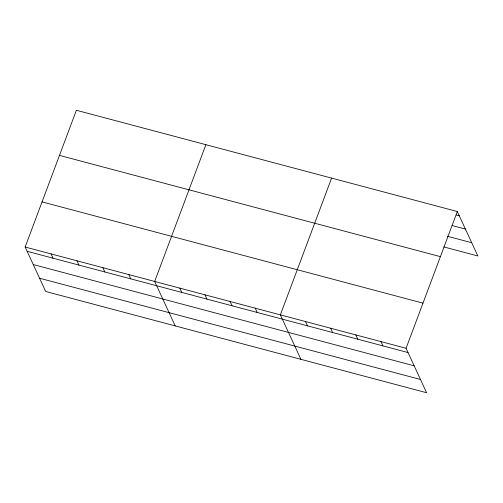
<?xml version="1.0" encoding="UTF-8"?>
<svg xmlns="http://www.w3.org/2000/svg" width="503" height="503" viewBox="0 0 503 503"><rect width="100%" height="100%" fill="white"/><g stroke="black" fill="none" stroke-linecap="round" stroke-linejoin="round"><path stroke-width="0.75" d="M457.309 211.518L406.072 348.277L426.613 392.736L45.691 291.482L25.15 247.023L76.387 110.264L457.309 211.518L477.85 255.977L443.835 246.935M205.897 144.694L154.666 281.447L175.207 325.906M331.603 178.106L280.366 314.865L300.907 359.318M456.334 215.026L459.289 215.812M452.103 225.526L465.413 229.066M447.324 236.234L471.726 242.723M59.48 155.396L440.402 256.649M42.057 201.892L422.979 303.146M25.15 247.023L406.072 348.277M27.131 251.311L408.052 352.565M33.255 264.565L414.176 365.819M39.567 278.222L420.489 379.482M380.928 341.594L382.915 345.882M355.791 334.91L357.771 339.198M330.647 328.226L332.634 332.514M305.51 321.543L307.49 325.837M255.228 308.182L257.209 312.47M230.085 301.498L232.065 305.786M204.947 294.815L206.928 299.103M179.804 288.131L181.784 292.419M128.762 274.563L130.742 278.851M102.857 267.678L104.838 271.966M76.953 260.793L78.94 265.081M51.055 253.908L53.035 258.196"/></g></svg>
